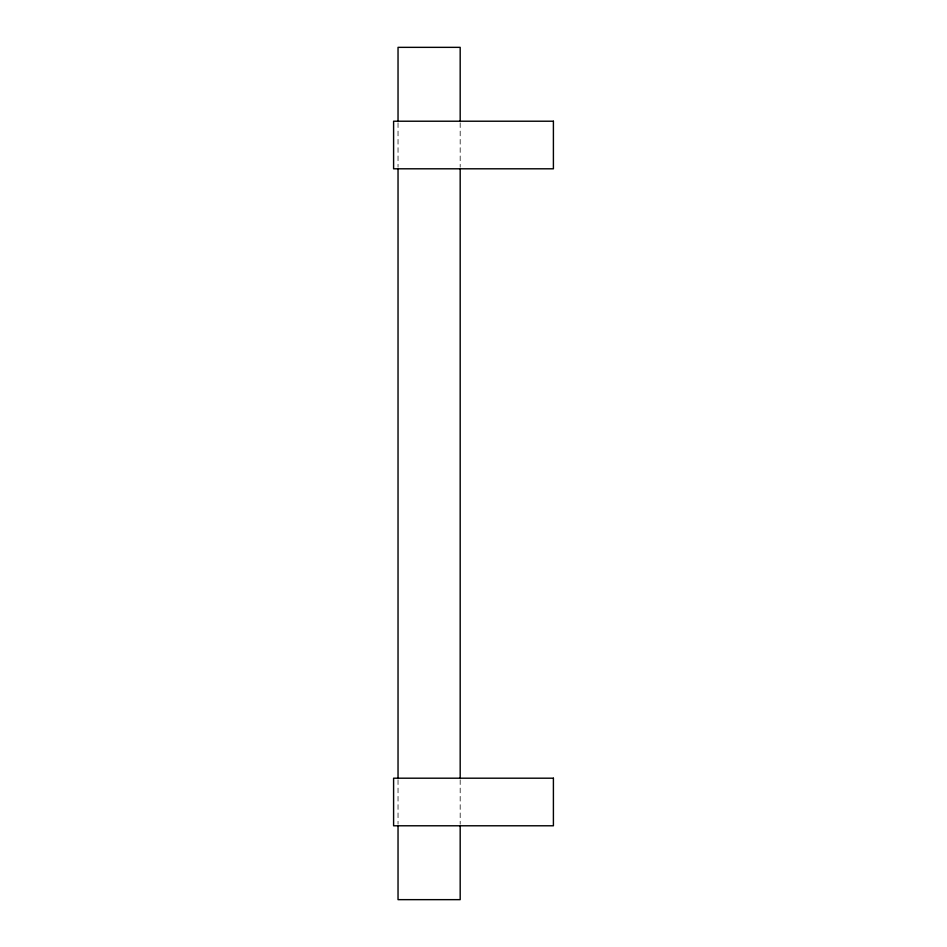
<?xml version="1.0" encoding="UTF-8"?>
<svg xmlns="http://www.w3.org/2000/svg" width="947" height="947" viewBox="0 0 947 947"><rect width="100%" height="100%" fill="white"/><g stroke="black" fill="none" stroke-linecap="round" stroke-linejoin="round"><path stroke-width="0.71" stroke-dasharray="4.74 3.55" d="M460.183 122.814L460.183 167.205M460.183 779.795L460.183 824.186M398.036 122.814L398.036 167.205M398.036 779.795L398.036 824.186"/><path stroke-width="1.42" d="M460.183 121.334L460.183 47.35L398.036 47.35L398.036 121.334M460.183 168.684L460.183 778.316M460.183 825.666L460.183 899.65L398.036 899.65L398.036 825.666M398.036 168.684L398.036 778.316M553.403 121.216L393.597 121.216L393.597 168.803L553.403 168.803L553.403 121.216M553.403 778.197L393.597 778.197L393.597 825.784L553.403 825.784L553.403 778.197"/></g></svg>
